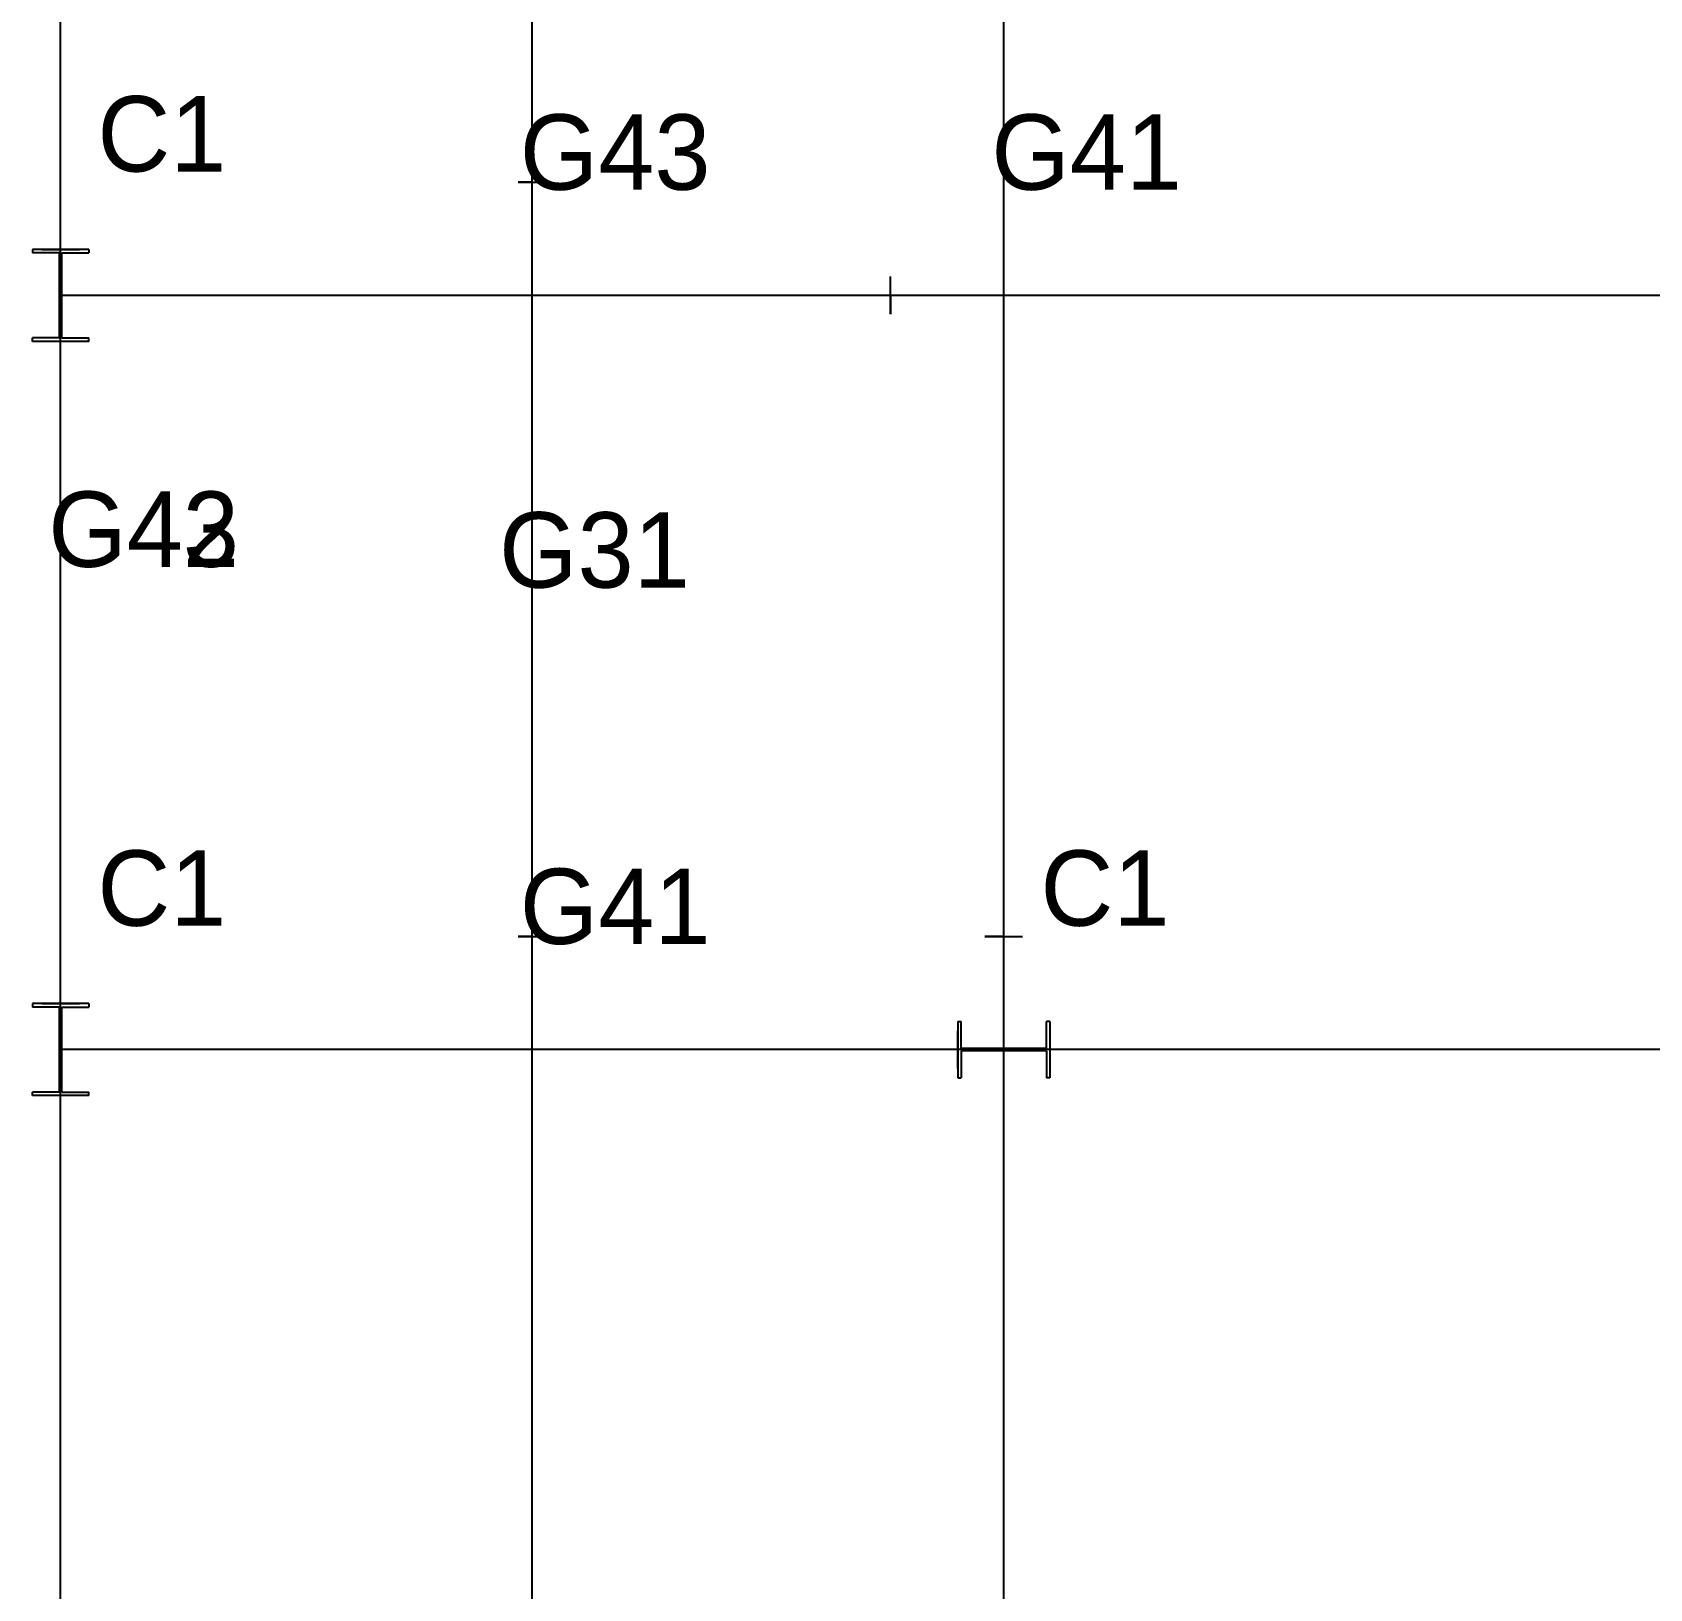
# Model space of a CAD drawing. Extents: x -150 to 68522, y -150 to 33063.
# Drawn here: x -150 to 8425, y 9141 to 17395 of the extents above; entities that cross this region are included whole.
import ezdxf
from ezdxf.enums import TextEntityAlignment as Align

# ---------------------------------------------------------------- set-up
doc = ezdxf.new("R2010")
doc.units = 0
doc.layers.get('0').update_dxf_attribs({"color": 2, "linetype": 'CONTINUOUS'})

msp = doc.modelspace()

# ---------------------------------------------------------------- linework, layer by layer
for p, q in [((0, 16000), (0, 20000)), ((0, 16000, 3330), (0, 20000, 3330)), ((0, 16000, 6460), (0, 20000, 6460)), ((0, 16000, 9590), (0, 20000, 9590)), ((2500, 16000, 3330), (2500, 20000, 3330)), ((2500, 16000, 6460), (2500, 20000, 6460)), ((2500, 16000, 9590), (2500, 20000, 9590)), ((5000, 16000), (5000, 20000)), ((5000, 12000, 3330), (5000, 20000, 3330)), ((5000, 12000, 6460), (5000, 20000, 6460)), ((5000, 12000, 9590), (5000, 20000, 9590)), ((0, 12000), (0, 16000)), ((5000, 16000), (0, 16000)), ((0, 16000), (0, 16000, 3330)), ((0, 12000, 3330), (0, 16000, 3330)), ((5000, 16000, 3330), (0, 16000, 3330)), ((0, 16000, 3330), (0, 16000, 6460)), ((0, 16000, 6460), (0, 16000, 9590)), ((0, 12000, 6460), (0, 16000, 6460)), ((5000, 16000, 6460), (0, 16000, 6460)), ((0, 12000, 9590), (0, 16000, 9590)), ((5000, 16000, 9590), (0, 16000, 9590)), ((2500, 12000, 3330), (2500, 16000, 3330)), ((2500, 12000, 6460), (2500, 16000, 6460)), ((2500, 12000, 9590), (2500, 16000, 9590)), ((5000, 12000), (5000, 16000)), ((12500, 16000), (5000, 16000)), ((12500, 16000, 3330), (5000, 16000, 3330)), ((12500, 16000, 6460), (5000, 16000, 6460)), ((12500, 16000, 9590), (5000, 16000, 9590)), ((5000, 12000), (0, 12000)), ((0, 12000), (0, 12000, 3330)), ((0, 8000), (0, 12000)), ((0, 4000, 3330), (0, 12000, 3330)), ((5000, 12000, 3330), (0, 12000, 3330)), ((0, 12000, 3330), (0, 12000, 6460)), ((0, 12000, 6460), (0, 12000, 9590)), ((0, 4000, 6460), (0, 12000, 6460)), ((5000, 12000, 6460), (0, 12000, 6460)), ((0, 4000, 9590), (0, 12000, 9590)), ((5000, 12000, 9590), (0, 12000, 9590)), ((2500, 4000, 3330), (2500, 12000, 3330)), ((2500, 4000, 6460), (2500, 12000, 6460)), ((2500, 4000, 9590), (2500, 12000, 9590)), ((12500, 12000), (5000, 12000)), ((5000, 12000), (5000, 12000, 3330)), ((5000, 8000), (5000, 12000)), ((12500, 12000, 3330), (5000, 12000, 3330)), ((5000, 4000, 3330), (5000, 12000, 3330)), ((5000, 12000, 3330), (5000, 12000, 6460)), ((5000, 12000, 6460), (5000, 12000, 9590)), ((12500, 12000, 6460), (5000, 12000, 6460)), ((5000, 4000, 6460), (5000, 12000, 6460)), ((12500, 12000, 9590), (5000, 12000, 9590)), ((5000, 4000, 9590), (5000, 12000, 9590))]:
    msp.add_line(p, q)
at = {"layer": 'C1'}
for p, q in [((150, 16244), (-150, 16244)), ((-150, 16244), (-150, 16226)), ((150, 16244, 3330), (-150, 16244, 3330)), ((-150, 16244, 3330), (-150, 16226, 3330)), ((150, 16244, 6460), (-150, 16244, 6460)), ((-150, 16244, 6460), (-150, 16226, 6460)), ((-5.5, 16226), (-150, 16226)), ((-5.5, 16226, 3330), (-150, 16226, 3330)), ((-5.5, 16226, 6460), (-150, 16226, 6460)), ((-5.5, 15774), (-5.5, 16226)), ((-5.5, 16226), (-5.5, 16226)), ((-5.5, 16226), (-5.5, 16226)), ((-5.5, 16226), (-5.5, 16226)), ((-5.5, 15774, 3330), (-5.5, 16226, 3330)), ((-5.5, 16226, 3330), (-5.5, 16226, 3330)), ((-5.5, 16226, 3330), (-5.5, 16226, 3330)), ((-5.5, 16226, 3330), (-5.5, 16226, 3330)), ((-5.5, 15774, 6460), (-5.5, 16226, 6460)), ((-5.5, 16226, 6460), (-5.5, 16226, 6460)), ((-5.5, 16226, 6460), (-5.5, 16226, 6460)), ((-5.5, 16226, 6460), (-5.5, 16226, 6460)), ((5.5, 15774), (5.5, 16226)), ((5.5, 16226), (5.5, 16226)), ((5.5, 16226), (5.5, 16226)), ((5.5, 16226), (5.5, 16226)), ((5.5, 16226), (150, 16226)), ((5.5, 15774, 3330), (5.5, 16226, 3330)), ((5.5, 16226, 3330), (5.5, 16226, 3330)), ((5.5, 16226, 3330), (5.5, 16226, 3330)), ((5.5, 16226, 3330), (5.5, 16226, 3330)), ((5.5, 16226, 3330), (150, 16226, 3330)), ((5.5, 15774, 6460), (5.5, 16226, 6460)), ((5.5, 16226, 6460), (5.5, 16226, 6460)), ((5.5, 16226, 6460), (5.5, 16226, 6460)), ((5.5, 16226, 6460), (5.5, 16226, 6460)), ((5.5, 16226, 6460), (150, 16226, 6460)), ((150, 16244), (150, 16226)), ((150, 16244, 3330), (150, 16226, 3330)), ((150, 16244, 6460), (150, 16226, 6460)), ((-5.5, 15774), (-150, 15774)), ((-150, 15756), (-150, 15774)), ((-5.5, 15774, 3330), (-150, 15774, 3330)), ((-150, 15756, 3330), (-150, 15774, 3330)), ((-5.5, 15774, 6460), (-150, 15774, 6460)), ((-150, 15756, 6460), (-150, 15774, 6460)), ((150, 15756), (-150, 15756)), ((150, 15756, 3330), (-150, 15756, 3330)), ((150, 15756, 6460), (-150, 15756, 6460)), ((-5.5, 15774), (-5.5, 15774)), ((-5.5, 15774), (-5.5, 15774)), ((-5.5, 15774), (-5.5, 15774)), ((-5.5, 15774, 3330), (-5.5, 15774, 3330)), ((-5.5, 15774, 3330), (-5.5, 15774, 3330)), ((-5.5, 15774, 3330), (-5.5, 15774, 3330)), ((-5.5, 15774, 6460), (-5.5, 15774, 6460)), ((-5.5, 15774, 6460), (-5.5, 15774, 6460)), ((-5.5, 15774, 6460), (-5.5, 15774, 6460)), ((5.5, 15774), (5.5, 15774)), ((5.5, 15774), (5.5, 15774)), ((5.5, 15774), (5.5, 15774)), ((5.5, 15774), (150, 15774)), ((5.5, 15774, 3330), (5.5, 15774, 3330)), ((5.5, 15774, 3330), (5.5, 15774, 3330)), ((5.5, 15774, 3330), (5.5, 15774, 3330)), ((5.5, 15774, 3330), (150, 15774, 3330)), ((5.5, 15774, 6460), (5.5, 15774, 6460)), ((5.5, 15774, 6460), (5.5, 15774, 6460)), ((5.5, 15774, 6460), (5.5, 15774, 6460)), ((5.5, 15774, 6460), (150, 15774, 6460)), ((150, 15756), (150, 15774)), ((150, 15756, 3330), (150, 15774, 3330)), ((150, 15756, 6460), (150, 15774, 6460)), ((150, 12244), (-150, 12244)), ((-150, 12244), (-150, 12226)), ((150, 12244, 3330), (-150, 12244, 3330)), ((-150, 12244, 3330), (-150, 12226, 3330)), ((150, 12244, 6460), (-150, 12244, 6460)), ((-150, 12244, 6460), (-150, 12226, 6460)), ((-5.5, 12226), (-150, 12226)), ((-5.5, 12226, 3330), (-150, 12226, 3330)), ((-5.5, 12226, 6460), (-150, 12226, 6460)), ((-5.5, 11774), (-5.5, 12226)), ((-5.5, 12226), (-5.5, 12226)), ((-5.5, 12226), (-5.5, 12226)), ((-5.5, 12226), (-5.5, 12226)), ((-5.5, 11774, 3330), (-5.5, 12226, 3330)), ((-5.5, 12226, 3330), (-5.5, 12226, 3330)), ((-5.5, 12226, 3330), (-5.5, 12226, 3330)), ((-5.5, 12226, 3330), (-5.5, 12226, 3330)), ((-5.5, 11774, 6460), (-5.5, 12226, 6460)), ((-5.5, 12226, 6460), (-5.5, 12226, 6460)), ((-5.5, 12226, 6460), (-5.5, 12226, 6460)), ((-5.5, 12226, 6460), (-5.5, 12226, 6460)), ((5.5, 11774), (5.5, 12226)), ((5.5, 12226), (5.5, 12226)), ((5.5, 12226), (5.5, 12226)), ((5.5, 12226), (5.5, 12226)), ((5.5, 12226), (150, 12226)), ((5.5, 11774, 3330), (5.5, 12226, 3330)), ((5.5, 12226, 3330), (5.5, 12226, 3330)), ((5.5, 12226, 3330), (5.5, 12226, 3330)), ((5.5, 12226, 3330), (5.5, 12226, 3330)), ((5.5, 12226, 3330), (150, 12226, 3330)), ((5.5, 11774, 6460), (5.5, 12226, 6460)), ((5.5, 12226, 6460), (5.5, 12226, 6460)), ((5.5, 12226, 6460), (5.5, 12226, 6460)), ((5.5, 12226, 6460), (5.5, 12226, 6460)), ((5.5, 12226, 6460), (150, 12226, 6460)), ((150, 12244), (150, 12226)), ((150, 12244, 3330), (150, 12226, 3330)), ((150, 12244, 6460), (150, 12226, 6460)), ((4756, 12150), (4756, 11850)), ((4756, 12150), (4774, 12150)), ((4756, 12150, 3330), (4756, 11850, 3330)), ((4756, 12150, 3330), (4774, 12150, 3330)), ((4756, 12150, 6460), (4756, 11850, 6460)), ((4756, 12150, 6460), (4774, 12150, 6460)), ((4774, 12005.5), (4774, 12150)), ((4774, 12005.5, 3330), (4774, 12150, 3330)), ((4774, 12005.5, 6460), (4774, 12150, 6460)), ((5226, 12005.5), (5226, 12150)), ((5244, 12150), (5226, 12150)), ((5226, 12005.5, 3330), (5226, 12150, 3330)), ((5244, 12150, 3330), (5226, 12150, 3330)), ((5226, 12005.5, 6460), (5226, 12150, 6460)), ((5244, 12150, 6460), (5226, 12150, 6460)), ((5244, 12150), (5244, 11850)), ((5244, 12150, 3330), (5244, 11850, 3330)), ((5244, 12150, 6460), (5244, 11850, 6460)), ((5226, 12005.5), (4774, 12005.5)), ((4774, 12005.5), (4774, 12005.5)), ((4774, 12005.5), (4774, 12005.5)), ((4774, 12005.5), (4774, 12005.5)), ((5226, 12005.5, 3330), (4774, 12005.5, 3330)), ((4774, 12005.5, 3330), (4774, 12005.5, 3330)), ((4774, 12005.5, 3330), (4774, 12005.5, 3330)), ((4774, 12005.5, 3330), (4774, 12005.5, 3330)), ((5226, 12005.5, 6460), (4774, 12005.5, 6460)), ((4774, 12005.5, 6460), (4774, 12005.5, 6460)), ((4774, 12005.5, 6460), (4774, 12005.5, 6460)), ((4774, 12005.5, 6460), (4774, 12005.5, 6460)), ((5226, 12005.5), (5226, 12005.5)), ((5226, 12005.5), (5226, 12005.5)), ((5226, 12005.5), (5226, 12005.5)), ((5226, 12005.5, 3330), (5226, 12005.5, 3330)), ((5226, 12005.5, 3330), (5226, 12005.5, 3330)), ((5226, 12005.5, 3330), (5226, 12005.5, 3330)), ((5226, 12005.5, 6460), (5226, 12005.5, 6460)), ((5226, 12005.5, 6460), (5226, 12005.5, 6460)), ((5226, 12005.5, 6460), (5226, 12005.5, 6460)), ((5226, 11994.5), (4774, 11994.5)), ((4774, 11994.5), (4774, 11994.5)), ((4774, 11994.5), (4774, 11994.5)), ((4774, 11994.5), (4774, 11994.5)), ((4774, 11994.5), (4774, 11850)), ((5226, 11994.5, 3330), (4774, 11994.5, 3330)), ((4774, 11994.5, 3330), (4774, 11994.5, 3330)), ((4774, 11994.5, 3330), (4774, 11994.5, 3330)), ((4774, 11994.5, 3330), (4774, 11994.5, 3330)), ((4774, 11994.5, 3330), (4774, 11850, 3330)), ((5226, 11994.5, 6460), (4774, 11994.5, 6460)), ((4774, 11994.5, 6460), (4774, 11994.5, 6460)), ((4774, 11994.5, 6460), (4774, 11994.5, 6460)), ((4774, 11994.5, 6460), (4774, 11994.5, 6460)), ((4774, 11994.5, 6460), (4774, 11850, 6460)), ((5226, 11994.5), (5226, 11994.5)), ((5226, 11994.5), (5226, 11994.5)), ((5226, 11994.5), (5226, 11994.5)), ((5226, 11994.5), (5226, 11850)), ((5226, 11994.5, 3330), (5226, 11994.5, 3330)), ((5226, 11994.5, 3330), (5226, 11994.5, 3330)), ((5226, 11994.5, 3330), (5226, 11994.5, 3330)), ((5226, 11994.5, 3330), (5226, 11850, 3330)), ((5226, 11994.5, 6460), (5226, 11994.5, 6460)), ((5226, 11994.5, 6460), (5226, 11994.5, 6460)), ((5226, 11994.5, 6460), (5226, 11994.5, 6460)), ((5226, 11994.5, 6460), (5226, 11850, 6460)), ((4756, 11850), (4774, 11850)), ((4756, 11850, 3330), (4774, 11850, 3330)), ((4756, 11850, 6460), (4774, 11850, 6460)), ((5244, 11850), (5226, 11850)), ((5244, 11850, 3330), (5226, 11850, 3330)), ((5244, 11850, 6460), (5226, 11850, 6460)), ((-5.5, 11774), (-150, 11774)), ((-150, 11756), (-150, 11774)), ((-5.5, 11774, 3330), (-150, 11774, 3330)), ((-150, 11756, 3330), (-150, 11774, 3330)), ((-5.5, 11774, 6460), (-150, 11774, 6460)), ((-150, 11756, 6460), (-150, 11774, 6460)), ((150, 11756), (-150, 11756)), ((150, 11756, 3330), (-150, 11756, 3330)), ((150, 11756, 6460), (-150, 11756, 6460)), ((-5.5, 11774), (-5.5, 11774)), ((-5.5, 11774), (-5.5, 11774)), ((-5.5, 11774), (-5.5, 11774)), ((-5.5, 11774, 3330), (-5.5, 11774, 3330)), ((-5.5, 11774, 3330), (-5.5, 11774, 3330)), ((-5.5, 11774, 3330), (-5.5, 11774, 3330)), ((-5.5, 11774, 6460), (-5.5, 11774, 6460)), ((-5.5, 11774, 6460), (-5.5, 11774, 6460)), ((-5.5, 11774, 6460), (-5.5, 11774, 6460)), ((5.5, 11774), (5.5, 11774)), ((5.5, 11774), (5.5, 11774)), ((5.5, 11774), (5.5, 11774)), ((5.5, 11774), (150, 11774)), ((5.5, 11774, 3330), (5.5, 11774, 3330)), ((5.5, 11774, 3330), (5.5, 11774, 3330)), ((5.5, 11774, 3330), (5.5, 11774, 3330)), ((5.5, 11774, 3330), (150, 11774, 3330)), ((5.5, 11774, 6460), (5.5, 11774, 6460)), ((5.5, 11774, 6460), (5.5, 11774, 6460)), ((5.5, 11774, 6460), (5.5, 11774, 6460)), ((5.5, 11774, 6460), (150, 11774, 6460)), ((150, 11756), (150, 11774)), ((150, 11756, 3330), (150, 11774, 3330)), ((150, 11756, 6460), (150, 11774, 6460))]:
    msp.add_line(p, q, dxfattribs=at)
at = {"layer": 'G31', "extrusion": (0, 1, 0)}
for p, q in [((2425, 16600, 3480), (2575, 16600, 3480)), ((2425, 16600, 3180), (2575, 16600, 3180)), ((2496.75, 16600, 3471), (2425, 16600, 3471)), ((2425, 16600, 3480), (2425, 16600, 3471)), ((2496.75, 16600, 3189), (2425, 16600, 3189)), ((2425, 16600, 3180), (2425, 16600, 3189)), ((2425, 16600, 6610), (2575, 16600, 6610)), ((2425, 16600, 6310), (2575, 16600, 6310)), ((2496.75, 16600, 6601), (2425, 16600, 6601)), ((2425, 16600, 6610), (2425, 16600, 6601)), ((2496.75, 16600, 6319), (2425, 16600, 6319)), ((2425, 16600, 6310), (2425, 16600, 6319)), ((2425, 16600, 9740), (2575, 16600, 9740)), ((2425, 16600, 9440), (2575, 16600, 9440)), ((2496.75, 16600, 9731), (2425, 16600, 9731)), ((2425, 16600, 9740), (2425, 16600, 9731)), ((2496.75, 16600, 9449), (2425, 16600, 9449)), ((2425, 16600, 9440), (2425, 16600, 9449)), ((2496.75, 16600, 3189), (2496.75, 16600, 3471)), ((2496.75, 16600, 3471), (2496.75, 16600, 3471)), ((2496.75, 16600, 3189), (2496.75, 16600, 3189)), ((2496.75, 16600, 3471), (2496.75, 16600, 3471)), ((2496.75, 16600, 3189), (2496.75, 16600, 3189)), ((2496.75, 16600, 3471), (2496.75, 16600, 3471)), ((2496.75, 16600, 3189), (2496.75, 16600, 3189)), ((2496.75, 16600, 6319), (2496.75, 16600, 6601)), ((2496.75, 16600, 6601), (2496.75, 16600, 6601)), ((2496.75, 16600, 6319), (2496.75, 16600, 6319)), ((2496.75, 16600, 6601), (2496.75, 16600, 6601)), ((2496.75, 16600, 6319), (2496.75, 16600, 6319)), ((2496.75, 16600, 6601), (2496.75, 16600, 6601)), ((2496.75, 16600, 6319), (2496.75, 16600, 6319)), ((2496.75, 16600, 9449), (2496.75, 16600, 9731)), ((2496.75, 16600, 9731), (2496.75, 16600, 9731)), ((2496.75, 16600, 9449), (2496.75, 16600, 9449)), ((2496.75, 16600, 9731), (2496.75, 16600, 9731)), ((2496.75, 16600, 9449), (2496.75, 16600, 9449)), ((2496.75, 16600, 9731), (2496.75, 16600, 9731)), ((2496.75, 16600, 9449), (2496.75, 16600, 9449)), ((2503.25, 16600, 3189), (2503.25, 16600, 3471)), ((2503.25, 16600, 3189), (2503.25, 16600, 3189)), ((2503.25, 16600, 3471), (2503.25, 16600, 3471)), ((2503.25, 16600, 3189), (2503.25, 16600, 3189)), ((2503.25, 16600, 3471), (2503.25, 16600, 3471)), ((2503.25, 16600, 3189), (2503.25, 16600, 3189)), ((2503.25, 16600, 3471), (2503.25, 16600, 3471)), ((2503.25, 16600, 3471), (2575, 16600, 3471)), ((2503.25, 16600, 3189), (2575, 16600, 3189)), ((2503.25, 16600, 6319), (2503.25, 16600, 6601)), ((2503.25, 16600, 6319), (2503.25, 16600, 6319)), ((2503.25, 16600, 6601), (2503.25, 16600, 6601)), ((2503.25, 16600, 6319), (2503.25, 16600, 6319)), ((2503.25, 16600, 6601), (2503.25, 16600, 6601)), ((2503.25, 16600, 6319), (2503.25, 16600, 6319)), ((2503.25, 16600, 6601), (2503.25, 16600, 6601)), ((2503.25, 16600, 6601), (2575, 16600, 6601)), ((2503.25, 16600, 6319), (2575, 16600, 6319)), ((2503.25, 16600, 9449), (2503.25, 16600, 9731)), ((2503.25, 16600, 9449), (2503.25, 16600, 9449)), ((2503.25, 16600, 9731), (2503.25, 16600, 9731)), ((2503.25, 16600, 9449), (2503.25, 16600, 9449)), ((2503.25, 16600, 9731), (2503.25, 16600, 9731)), ((2503.25, 16600, 9449), (2503.25, 16600, 9449)), ((2503.25, 16600, 9731), (2503.25, 16600, 9731)), ((2503.25, 16600, 9731), (2575, 16600, 9731)), ((2503.25, 16600, 9449), (2575, 16600, 9449)), ((2575, 16600, 3480), (2575, 16600, 3471)), ((2575, 16600, 3180), (2575, 16600, 3189)), ((2575, 16600, 6610), (2575, 16600, 6601)), ((2575, 16600, 6310), (2575, 16600, 6319)), ((2575, 16600, 9740), (2575, 16600, 9731)), ((2575, 16600, 9440), (2575, 16600, 9449)), ((2425, 12600, 3480), (2575, 12600, 3480)), ((2425, 12600, 3180), (2575, 12600, 3180)), ((2496.75, 12600, 3471), (2425, 12600, 3471)), ((2425, 12600, 3480), (2425, 12600, 3471)), ((2496.75, 12600, 3189), (2425, 12600, 3189)), ((2425, 12600, 3180), (2425, 12600, 3189)), ((2425, 12600, 6610), (2575, 12600, 6610)), ((2425, 12600, 6310), (2575, 12600, 6310)), ((2496.75, 12600, 6601), (2425, 12600, 6601)), ((2425, 12600, 6610), (2425, 12600, 6601)), ((2496.75, 12600, 6319), (2425, 12600, 6319)), ((2425, 12600, 6310), (2425, 12600, 6319)), ((2425, 12600, 9740), (2575, 12600, 9740)), ((2425, 12600, 9440), (2575, 12600, 9440)), ((2496.75, 12600, 9731), (2425, 12600, 9731)), ((2425, 12600, 9740), (2425, 12600, 9731)), ((2496.75, 12600, 9449), (2425, 12600, 9449)), ((2425, 12600, 9440), (2425, 12600, 9449)), ((2496.75, 12600, 3189), (2496.75, 12600, 3471)), ((2496.75, 12600, 3471), (2496.75, 12600, 3471)), ((2496.75, 12600, 3189), (2496.75, 12600, 3189)), ((2496.75, 12600, 3471), (2496.75, 12600, 3471)), ((2496.75, 12600, 3189), (2496.75, 12600, 3189)), ((2496.75, 12600, 3471), (2496.75, 12600, 3471)), ((2496.75, 12600, 3189), (2496.75, 12600, 3189)), ((2496.75, 12600, 6319), (2496.75, 12600, 6601)), ((2496.75, 12600, 6601), (2496.75, 12600, 6601)), ((2496.75, 12600, 6319), (2496.75, 12600, 6319)), ((2496.75, 12600, 6601), (2496.75, 12600, 6601)), ((2496.75, 12600, 6319), (2496.75, 12600, 6319)), ((2496.75, 12600, 6601), (2496.75, 12600, 6601)), ((2496.75, 12600, 6319), (2496.75, 12600, 6319)), ((2496.75, 12600, 9449), (2496.75, 12600, 9731)), ((2496.75, 12600, 9731), (2496.75, 12600, 9731)), ((2496.75, 12600, 9449), (2496.75, 12600, 9449)), ((2496.75, 12600, 9731), (2496.75, 12600, 9731)), ((2496.75, 12600, 9449), (2496.75, 12600, 9449)), ((2496.75, 12600, 9731), (2496.75, 12600, 9731)), ((2496.75, 12600, 9449), (2496.75, 12600, 9449)), ((2503.25, 12600, 3189), (2503.25, 12600, 3471)), ((2503.25, 12600, 3189), (2503.25, 12600, 3189)), ((2503.25, 12600, 3471), (2503.25, 12600, 3471)), ((2503.25, 12600, 3189), (2503.25, 12600, 3189)), ((2503.25, 12600, 3471), (2503.25, 12600, 3471)), ((2503.25, 12600, 3189), (2503.25, 12600, 3189)), ((2503.25, 12600, 3471), (2503.25, 12600, 3471)), ((2503.25, 12600, 3471), (2575, 12600, 3471)), ((2503.25, 12600, 3189), (2575, 12600, 3189)), ((2503.25, 12600, 6319), (2503.25, 12600, 6601)), ((2503.25, 12600, 6319), (2503.25, 12600, 6319)), ((2503.25, 12600, 6601), (2503.25, 12600, 6601)), ((2503.25, 12600, 6319), (2503.25, 12600, 6319)), ((2503.25, 12600, 6601), (2503.25, 12600, 6601)), ((2503.25, 12600, 6319), (2503.25, 12600, 6319)), ((2503.25, 12600, 6601), (2503.25, 12600, 6601)), ((2503.25, 12600, 6601), (2575, 12600, 6601)), ((2503.25, 12600, 6319), (2575, 12600, 6319)), ((2503.25, 12600, 9449), (2503.25, 12600, 9731)), ((2503.25, 12600, 9449), (2503.25, 12600, 9449)), ((2503.25, 12600, 9731), (2503.25, 12600, 9731)), ((2503.25, 12600, 9449), (2503.25, 12600, 9449)), ((2503.25, 12600, 9731), (2503.25, 12600, 9731)), ((2503.25, 12600, 9449), (2503.25, 12600, 9449)), ((2503.25, 12600, 9731), (2503.25, 12600, 9731)), ((2503.25, 12600, 9731), (2575, 12600, 9731)), ((2503.25, 12600, 9449), (2575, 12600, 9449)), ((2575, 12600, 3480), (2575, 12600, 3471)), ((2575, 12600, 3180), (2575, 12600, 3189)), ((2575, 12600, 6610), (2575, 12600, 6601)), ((2575, 12600, 6310), (2575, 12600, 6319)), ((2575, 12600, 9740), (2575, 12600, 9731)), ((2575, 12600, 9440), (2575, 12600, 9449))]:
    msp.add_line(p, q, dxfattribs=at)
at = {"layer": 'G41', "extrusion": (0, 1, 0)}
for p, q in [((4900, 12600, 3530), (5100, 12600, 3530)), ((4900, 12600, 3130), (5100, 12600, 3130)), ((4994, 12600, 3508), (4900, 12600, 3508)), ((4900, 12600, 3530), (4900, 12600, 3508)), ((4994, 12600, 3152), (4900, 12600, 3152)), ((4900, 12600, 3130), (4900, 12600, 3152)), ((4900, 12600, 6660), (5100, 12600, 6660)), ((4900, 12600, 6260), (5100, 12600, 6260)), ((4994, 12600, 6638), (4900, 12600, 6638)), ((4900, 12600, 6660), (4900, 12600, 6638)), ((4994, 12600, 6282), (4900, 12600, 6282)), ((4900, 12600, 6260), (4900, 12600, 6282)), ((4900, 12600, 9790), (5100, 12600, 9790)), ((4900, 12600, 9390), (5100, 12600, 9390)), ((4994, 12600, 9768), (4900, 12600, 9768)), ((4900, 12600, 9790), (4900, 12600, 9768)), ((4994, 12600, 9412), (4900, 12600, 9412)), ((4900, 12600, 9390), (4900, 12600, 9412)), ((4994, 12600, 3152), (4994, 12600, 3508)), ((4994, 12600, 3508), (4994, 12600, 3508)), ((4994, 12600, 3152), (4994, 12600, 3152)), ((4994, 12600, 3508), (4994, 12600, 3508)), ((4994, 12600, 3152), (4994, 12600, 3152)), ((4994, 12600, 3508), (4994, 12600, 3508)), ((4994, 12600, 3152), (4994, 12600, 3152)), ((4994, 12600, 6282), (4994, 12600, 6638)), ((4994, 12600, 6638), (4994, 12600, 6638)), ((4994, 12600, 6282), (4994, 12600, 6282)), ((4994, 12600, 6638), (4994, 12600, 6638)), ((4994, 12600, 6282), (4994, 12600, 6282)), ((4994, 12600, 6638), (4994, 12600, 6638)), ((4994, 12600, 6282), (4994, 12600, 6282)), ((4994, 12600, 9412), (4994, 12600, 9768)), ((4994, 12600, 9768), (4994, 12600, 9768)), ((4994, 12600, 9412), (4994, 12600, 9412)), ((4994, 12600, 9768), (4994, 12600, 9768)), ((4994, 12600, 9412), (4994, 12600, 9412)), ((4994, 12600, 9768), (4994, 12600, 9768)), ((4994, 12600, 9412), (4994, 12600, 9412)), ((5006, 12600, 3152), (5006, 12600, 3508)), ((5006, 12600, 3152), (5006, 12600, 3152)), ((5006, 12600, 3508), (5006, 12600, 3508)), ((5006, 12600, 3152), (5006, 12600, 3152)), ((5006, 12600, 3508), (5006, 12600, 3508)), ((5006, 12600, 3152), (5006, 12600, 3152)), ((5006, 12600, 3508), (5006, 12600, 3508)), ((5006, 12600, 3508), (5100, 12600, 3508)), ((5006, 12600, 3152), (5100, 12600, 3152)), ((5006, 12600, 6282), (5006, 12600, 6638)), ((5006, 12600, 6282), (5006, 12600, 6282)), ((5006, 12600, 6638), (5006, 12600, 6638)), ((5006, 12600, 6282), (5006, 12600, 6282)), ((5006, 12600, 6638), (5006, 12600, 6638)), ((5006, 12600, 6282), (5006, 12600, 6282)), ((5006, 12600, 6638), (5006, 12600, 6638)), ((5006, 12600, 6638), (5100, 12600, 6638)), ((5006, 12600, 6282), (5100, 12600, 6282)), ((5006, 12600, 9412), (5006, 12600, 9768)), ((5006, 12600, 9412), (5006, 12600, 9412)), ((5006, 12600, 9768), (5006, 12600, 9768)), ((5006, 12600, 9412), (5006, 12600, 9412)), ((5006, 12600, 9768), (5006, 12600, 9768)), ((5006, 12600, 9412), (5006, 12600, 9412)), ((5006, 12600, 9768), (5006, 12600, 9768)), ((5006, 12600, 9768), (5100, 12600, 9768)), ((5006, 12600, 9412), (5100, 12600, 9412)), ((5100, 12600, 3530), (5100, 12600, 3508)), ((5100, 12600, 3130), (5100, 12600, 3152)), ((5100, 12600, 6660), (5100, 12600, 6638)), ((5100, 12600, 6260), (5100, 12600, 6282)), ((5100, 12600, 9790), (5100, 12600, 9768)), ((5100, 12600, 9390), (5100, 12600, 9412))]:
    msp.add_line(p, q, dxfattribs=at)
at = {"layer": 'G41', "extrusion": (-1, 0, 0)}
for p, q in [((4756, 11900, 3530), (4756, 12100, 3530)), ((4756, 11900, 3130), (4756, 12100, 3130)), ((4756, 12006, 3508), (4756, 12100, 3508)), ((4756, 12100, 3530), (4756, 12100, 3508)), ((4756, 12006, 3152), (4756, 12100, 3152)), ((4756, 12100, 3130), (4756, 12100, 3152)), ((4756, 11900, 6660), (4756, 12100, 6660)), ((4756, 11900, 6260), (4756, 12100, 6260)), ((4756, 12006, 6638), (4756, 12100, 6638)), ((4756, 12100, 6660), (4756, 12100, 6638)), ((4756, 12006, 6282), (4756, 12100, 6282)), ((4756, 12100, 6260), (4756, 12100, 6282)), ((4756, 11900, 9790), (4756, 12100, 9790)), ((4756, 11900, 9390), (4756, 12100, 9390)), ((4756, 12006, 9768), (4756, 12100, 9768)), ((4756, 12100, 9790), (4756, 12100, 9768)), ((4756, 12006, 9412), (4756, 12100, 9412)), ((4756, 12100, 9390), (4756, 12100, 9412)), ((4756, 12006, 3152), (4756, 12006, 3508)), ((4756, 12006, 3152), (4756, 12006, 3152)), ((4756, 12006, 3508), (4756, 12006, 3508)), ((4756, 12006, 3152), (4756, 12006, 3152)), ((4756, 12006, 3508), (4756, 12006, 3508)), ((4756, 12006, 3152), (4756, 12006, 3152)), ((4756, 12006, 3508), (4756, 12006, 3508)), ((4756, 12006, 6282), (4756, 12006, 6638)), ((4756, 12006, 6282), (4756, 12006, 6282)), ((4756, 12006, 6638), (4756, 12006, 6638)), ((4756, 12006, 6282), (4756, 12006, 6282)), ((4756, 12006, 6638), (4756, 12006, 6638)), ((4756, 12006, 6282), (4756, 12006, 6282)), ((4756, 12006, 6638), (4756, 12006, 6638)), ((4756, 12006, 9412), (4756, 12006, 9768)), ((4756, 12006, 9412), (4756, 12006, 9412)), ((4756, 12006, 9768), (4756, 12006, 9768)), ((4756, 12006, 9412), (4756, 12006, 9412)), ((4756, 12006, 9768), (4756, 12006, 9768)), ((4756, 12006, 9412), (4756, 12006, 9412)), ((4756, 12006, 9768), (4756, 12006, 9768)), ((4756, 11994, 3152), (4756, 11994, 3508)), ((4756, 11994, 3508), (4756, 11994, 3508)), ((4756, 11994, 3152), (4756, 11994, 3152)), ((4756, 11994, 3508), (4756, 11994, 3508)), ((4756, 11994, 3152), (4756, 11994, 3152)), ((4756, 11994, 3508), (4756, 11994, 3508)), ((4756, 11994, 3152), (4756, 11994, 3152)), ((4756, 11994, 3508), (4756, 11900, 3508)), ((4756, 11994, 3152), (4756, 11900, 3152)), ((4756, 11994, 6282), (4756, 11994, 6638)), ((4756, 11994, 6638), (4756, 11994, 6638)), ((4756, 11994, 6282), (4756, 11994, 6282)), ((4756, 11994, 6638), (4756, 11994, 6638)), ((4756, 11994, 6282), (4756, 11994, 6282)), ((4756, 11994, 6638), (4756, 11994, 6638)), ((4756, 11994, 6282), (4756, 11994, 6282)), ((4756, 11994, 6638), (4756, 11900, 6638)), ((4756, 11994, 6282), (4756, 11900, 6282)), ((4756, 11994, 9412), (4756, 11994, 9768)), ((4756, 11994, 9768), (4756, 11994, 9768)), ((4756, 11994, 9412), (4756, 11994, 9412)), ((4756, 11994, 9768), (4756, 11994, 9768)), ((4756, 11994, 9412), (4756, 11994, 9412)), ((4756, 11994, 9768), (4756, 11994, 9768)), ((4756, 11994, 9412), (4756, 11994, 9412)), ((4756, 11994, 9768), (4756, 11900, 9768)), ((4756, 11994, 9412), (4756, 11900, 9412)), ((4756, 11900, 3530), (4756, 11900, 3508)), ((4756, 11900, 3130), (4756, 11900, 3152)), ((4756, 11900, 6660), (4756, 11900, 6638)), ((4756, 11900, 6260), (4756, 11900, 6282)), ((4756, 11900, 9790), (4756, 11900, 9768)), ((4756, 11900, 9390), (4756, 11900, 9412))]:
    msp.add_line(p, q, dxfattribs=at)
at = {"layer": 'G42', "extrusion": (0, 1, 0)}
for p, q in [((-100, 16244, 3530), (100, 16244, 3530)), ((-100, 16244, 3130), (100, 16244, 3130)), ((-4.5, 16244, 3516), (-100, 16244, 3516)), ((-100, 16244, 3530), (-100, 16244, 3516)), ((-4.5, 16244, 3144), (-100, 16244, 3144)), ((-100, 16244, 3130), (-100, 16244, 3144)), ((-100, 16244, 6660), (100, 16244, 6660)), ((-100, 16244, 6260), (100, 16244, 6260)), ((-4.5, 16244, 6646), (-100, 16244, 6646)), ((-100, 16244, 6660), (-100, 16244, 6646)), ((-4.5, 16244, 6274), (-100, 16244, 6274)), ((-100, 16244, 6260), (-100, 16244, 6274)), ((-4.5, 16244, 3144), (-4.5, 16244, 3516)), ((-4.5, 16244, 3516), (-4.5, 16244, 3516)), ((-4.5, 16244, 3144), (-4.5, 16244, 3144)), ((-4.5, 16244, 3516), (-4.5, 16244, 3516)), ((-4.5, 16244, 3144), (-4.5, 16244, 3144)), ((-4.5, 16244, 3516), (-4.5, 16244, 3516)), ((-4.5, 16244, 3144), (-4.5, 16244, 3144)), ((-4.5, 16244, 6274), (-4.5, 16244, 6646)), ((-4.5, 16244, 6646), (-4.5, 16244, 6646)), ((-4.5, 16244, 6274), (-4.5, 16244, 6274)), ((-4.5, 16244, 6646), (-4.5, 16244, 6646)), ((-4.5, 16244, 6274), (-4.5, 16244, 6274)), ((-4.5, 16244, 6646), (-4.5, 16244, 6646)), ((-4.5, 16244, 6274), (-4.5, 16244, 6274)), ((4.5, 16244, 3144), (4.5, 16244, 3516)), ((4.5, 16244, 3144), (4.5, 16244, 3144)), ((4.5, 16244, 3516), (4.5, 16244, 3516)), ((4.5, 16244, 3144), (4.5, 16244, 3144)), ((4.5, 16244, 3516), (4.5, 16244, 3516)), ((4.5, 16244, 3144), (4.5, 16244, 3144)), ((4.5, 16244, 3516), (4.5, 16244, 3516)), ((4.5, 16244, 3516), (100, 16244, 3516)), ((4.5, 16244, 3144), (100, 16244, 3144)), ((4.5, 16244, 6274), (4.5, 16244, 6646)), ((4.5, 16244, 6274), (4.5, 16244, 6274)), ((4.5, 16244, 6646), (4.5, 16244, 6646)), ((4.5, 16244, 6274), (4.5, 16244, 6274)), ((4.5, 16244, 6646), (4.5, 16244, 6646)), ((4.5, 16244, 6274), (4.5, 16244, 6274)), ((4.5, 16244, 6646), (4.5, 16244, 6646)), ((4.5, 16244, 6646), (100, 16244, 6646)), ((4.5, 16244, 6274), (100, 16244, 6274)), ((100, 16244, 3530), (100, 16244, 3516)), ((100, 16244, 3130), (100, 16244, 3144)), ((100, 16244, 6660), (100, 16244, 6646)), ((100, 16244, 6260), (100, 16244, 6274)), ((-100, 12244, 3530), (100, 12244, 3530)), ((-100, 12244, 3130), (100, 12244, 3130)), ((-4.5, 12244, 3516), (-100, 12244, 3516)), ((-100, 12244, 3530), (-100, 12244, 3516)), ((-4.5, 12244, 3144), (-100, 12244, 3144)), ((-100, 12244, 3130), (-100, 12244, 3144)), ((-100, 12244, 6660), (100, 12244, 6660)), ((-100, 12244, 6260), (100, 12244, 6260)), ((-4.5, 12244, 6646), (-100, 12244, 6646)), ((-100, 12244, 6660), (-100, 12244, 6646)), ((-4.5, 12244, 6274), (-100, 12244, 6274)), ((-100, 12244, 6260), (-100, 12244, 6274)), ((-4.5, 12244, 3144), (-4.5, 12244, 3516)), ((-4.5, 12244, 3516), (-4.5, 12244, 3516)), ((-4.5, 12244, 3144), (-4.5, 12244, 3144)), ((-4.5, 12244, 3516), (-4.5, 12244, 3516)), ((-4.5, 12244, 3144), (-4.5, 12244, 3144)), ((-4.5, 12244, 3516), (-4.5, 12244, 3516)), ((-4.5, 12244, 3144), (-4.5, 12244, 3144)), ((-4.5, 12244, 6274), (-4.5, 12244, 6646)), ((-4.5, 12244, 6646), (-4.5, 12244, 6646)), ((-4.5, 12244, 6274), (-4.5, 12244, 6274)), ((-4.5, 12244, 6646), (-4.5, 12244, 6646)), ((-4.5, 12244, 6274), (-4.5, 12244, 6274)), ((-4.5, 12244, 6646), (-4.5, 12244, 6646)), ((-4.5, 12244, 6274), (-4.5, 12244, 6274)), ((4.5, 12244, 3144), (4.5, 12244, 3516)), ((4.5, 12244, 3144), (4.5, 12244, 3144)), ((4.5, 12244, 3516), (4.5, 12244, 3516)), ((4.5, 12244, 3144), (4.5, 12244, 3144)), ((4.5, 12244, 3516), (4.5, 12244, 3516)), ((4.5, 12244, 3144), (4.5, 12244, 3144)), ((4.5, 12244, 3516), (4.5, 12244, 3516)), ((4.5, 12244, 3516), (100, 12244, 3516)), ((4.5, 12244, 3144), (100, 12244, 3144)), ((4.5, 12244, 6274), (4.5, 12244, 6646)), ((4.5, 12244, 6274), (4.5, 12244, 6274)), ((4.5, 12244, 6646), (4.5, 12244, 6646)), ((4.5, 12244, 6274), (4.5, 12244, 6274)), ((4.5, 12244, 6646), (4.5, 12244, 6646)), ((4.5, 12244, 6274), (4.5, 12244, 6274)), ((4.5, 12244, 6646), (4.5, 12244, 6646)), ((4.5, 12244, 6646), (100, 12244, 6646)), ((4.5, 12244, 6274), (100, 12244, 6274)), ((100, 12244, 3530), (100, 12244, 3516)), ((100, 12244, 3130), (100, 12244, 3144)), ((100, 12244, 6660), (100, 12244, 6646)), ((100, 12244, 6260), (100, 12244, 6274))]:
    msp.add_line(p, q, dxfattribs=at)
at = {"layer": 'G43', "extrusion": (0, 1, 0)}
for p, q in [((-100, 16244, 9790), (100, 16244, 9790)), ((-100, 16244, 9390), (100, 16244, 9390)), ((-4, 16244, 9777), (-100, 16244, 9777)), ((-100, 16244, 9790), (-100, 16244, 9777)), ((-4, 16244, 9403), (-100, 16244, 9403)), ((-100, 16244, 9390), (-100, 16244, 9403)), ((-4, 16244, 9403), (-4, 16244, 9777)), ((-4, 16244, 9777), (-4, 16244, 9777)), ((-4, 16244, 9403), (-4, 16244, 9403)), ((-4, 16244, 9777), (-4, 16244, 9777)), ((-4, 16244, 9403), (-4, 16244, 9403)), ((-4, 16244, 9777), (-4, 16244, 9777)), ((-4, 16244, 9403), (-4, 16244, 9403)), ((4, 16244, 9403), (4, 16244, 9777)), ((4, 16244, 9403), (4, 16244, 9403)), ((4, 16244, 9777), (4, 16244, 9777)), ((4, 16244, 9403), (4, 16244, 9403)), ((4, 16244, 9777), (4, 16244, 9777)), ((4, 16244, 9403), (4, 16244, 9403)), ((4, 16244, 9777), (4, 16244, 9777)), ((4, 16244, 9777), (100, 16244, 9777)), ((4, 16244, 9403), (100, 16244, 9403)), ((100, 16244, 9790), (100, 16244, 9777)), ((100, 16244, 9390), (100, 16244, 9403)), ((-100, 12244, 9790), (100, 12244, 9790)), ((-100, 12244, 9390), (100, 12244, 9390)), ((-4, 12244, 9777), (-100, 12244, 9777)), ((-100, 12244, 9790), (-100, 12244, 9777)), ((-4, 12244, 9403), (-100, 12244, 9403)), ((-100, 12244, 9390), (-100, 12244, 9403)), ((-4, 12244, 9403), (-4, 12244, 9777)), ((-4, 12244, 9777), (-4, 12244, 9777)), ((-4, 12244, 9403), (-4, 12244, 9403)), ((-4, 12244, 9777), (-4, 12244, 9777)), ((-4, 12244, 9403), (-4, 12244, 9403)), ((-4, 12244, 9777), (-4, 12244, 9777)), ((-4, 12244, 9403), (-4, 12244, 9403)), ((4, 12244, 9403), (4, 12244, 9777)), ((4, 12244, 9403), (4, 12244, 9403)), ((4, 12244, 9777), (4, 12244, 9777)), ((4, 12244, 9403), (4, 12244, 9403)), ((4, 12244, 9777), (4, 12244, 9777)), ((4, 12244, 9403), (4, 12244, 9403)), ((4, 12244, 9777), (4, 12244, 9777)), ((4, 12244, 9777), (100, 12244, 9777)), ((4, 12244, 9403), (100, 12244, 9403)), ((100, 12244, 9790), (100, 12244, 9777)), ((100, 12244, 9390), (100, 12244, 9403))]:
    msp.add_line(p, q, dxfattribs=at)
at = {"layer": 'G43', "extrusion": (-1, 0, 0)}
for p, q in [((4400, 15900, 3530), (4400, 16100, 3530)), ((4400, 15900, 3130), (4400, 16100, 3130)), ((4400, 16004, 3517), (4400, 16100, 3517)), ((4400, 16100, 3530), (4400, 16100, 3517)), ((4400, 16004, 3143), (4400, 16100, 3143)), ((4400, 16100, 3130), (4400, 16100, 3143)), ((4400, 15900, 6660), (4400, 16100, 6660)), ((4400, 15900, 6260), (4400, 16100, 6260)), ((4400, 16004, 6647), (4400, 16100, 6647)), ((4400, 16100, 6660), (4400, 16100, 6647)), ((4400, 16004, 6273), (4400, 16100, 6273)), ((4400, 16100, 6260), (4400, 16100, 6273)), ((4400, 15900, 9790), (4400, 16100, 9790)), ((4400, 15900, 9390), (4400, 16100, 9390)), ((4400, 16004, 9777), (4400, 16100, 9777)), ((4400, 16100, 9790), (4400, 16100, 9777)), ((4400, 16004, 9403), (4400, 16100, 9403)), ((4400, 16100, 9390), (4400, 16100, 9403)), ((4400, 16004, 3143), (4400, 16004, 3517)), ((4400, 16004, 3143), (4400, 16004, 3143)), ((4400, 16004, 3517), (4400, 16004, 3517)), ((4400, 16004, 3143), (4400, 16004, 3143)), ((4400, 16004, 3517), (4400, 16004, 3517)), ((4400, 16004, 3143), (4400, 16004, 3143)), ((4400, 16004, 3517), (4400, 16004, 3517)), ((4400, 16004, 6273), (4400, 16004, 6647)), ((4400, 16004, 6273), (4400, 16004, 6273)), ((4400, 16004, 6647), (4400, 16004, 6647)), ((4400, 16004, 6273), (4400, 16004, 6273)), ((4400, 16004, 6647), (4400, 16004, 6647)), ((4400, 16004, 6273), (4400, 16004, 6273)), ((4400, 16004, 6647), (4400, 16004, 6647)), ((4400, 16004, 9403), (4400, 16004, 9777)), ((4400, 16004, 9403), (4400, 16004, 9403)), ((4400, 16004, 9777), (4400, 16004, 9777)), ((4400, 16004, 9403), (4400, 16004, 9403)), ((4400, 16004, 9777), (4400, 16004, 9777)), ((4400, 16004, 9403), (4400, 16004, 9403)), ((4400, 16004, 9777), (4400, 16004, 9777)), ((4400, 15996, 3143), (4400, 15996, 3517)), ((4400, 15996, 3517), (4400, 15996, 3517)), ((4400, 15996, 3143), (4400, 15996, 3143)), ((4400, 15996, 3517), (4400, 15996, 3517)), ((4400, 15996, 3143), (4400, 15996, 3143)), ((4400, 15996, 3517), (4400, 15996, 3517)), ((4400, 15996, 3143), (4400, 15996, 3143)), ((4400, 15996, 3517), (4400, 15900, 3517)), ((4400, 15996, 3143), (4400, 15900, 3143)), ((4400, 15996, 6273), (4400, 15996, 6647)), ((4400, 15996, 6647), (4400, 15996, 6647)), ((4400, 15996, 6273), (4400, 15996, 6273)), ((4400, 15996, 6647), (4400, 15996, 6647)), ((4400, 15996, 6273), (4400, 15996, 6273)), ((4400, 15996, 6647), (4400, 15996, 6647)), ((4400, 15996, 6273), (4400, 15996, 6273)), ((4400, 15996, 6647), (4400, 15900, 6647)), ((4400, 15996, 6273), (4400, 15900, 6273)), ((4400, 15996, 9403), (4400, 15996, 9777)), ((4400, 15996, 9777), (4400, 15996, 9777)), ((4400, 15996, 9403), (4400, 15996, 9403)), ((4400, 15996, 9777), (4400, 15996, 9777)), ((4400, 15996, 9403), (4400, 15996, 9403)), ((4400, 15996, 9777), (4400, 15996, 9777)), ((4400, 15996, 9403), (4400, 15996, 9403)), ((4400, 15996, 9777), (4400, 15900, 9777)), ((4400, 15996, 9403), (4400, 15900, 9403)), ((4400, 15900, 3530), (4400, 15900, 3517)), ((4400, 15900, 3130), (4400, 15900, 3143)), ((4400, 15900, 6660), (4400, 15900, 6647)), ((4400, 15900, 6260), (4400, 15900, 6273)), ((4400, 15900, 9790), (4400, 15900, 9777)), ((4400, 15900, 9390), (4400, 15900, 9403))]:
    msp.add_line(p, q, dxfattribs=at)

# ---------------------------------------------------------------- texts
at = {"layer": 'x', "extrusion": (-1, 0, 0)}
for s, p in [('G43', (-16440, 3330, -2940)), ('G43', (-16440, 6460, -2940)), ('G43', (-16440, 9590, -2940)), ('G41', (-16440, 3330, -5440)), ('G41', (-16440, 6460, -5440)), ('G41', (-16440, 9590, -5440)), ('C1', (-16536.8, 1665, -536.8)), ('C1', (-16536.8, 4895, -536.8)), ('C1', (-16536.8, 8025, -536.8)), ('G42', (-14440, 3330, -440)), ('G42', (-14440, 6460, -440)), ('G43', (-14440, 9590, -440)), ('G31', (-14330, 3330, -2830)), ('G31', (-14330, 6460, -2830)), ('G31', (-14330, 9590, -2830)), ('G41', (-12440, 3330, -2940)), ('G41', (-12440, 6460, -2940)), ('G41', (-12440, 9590, -2940)), ('C1', (-12536.8, 1665, -536.8)), ('C1', (-12536.8, 4895, -536.8)), ('C1', (-12536.8, 8025, -536.8)), ('C1', (-12536.8, 1665, -5536.8)), ('C1', (-12536.8, 4895, -5536.8)), ('C1', (-12536.8, 8025, -5536.8))]:
    msp.add_text(s, height=400, dxfattribs=at).set_placement(p, align=Align.BOTTOM_CENTER)
at = {"layer": 'y', "extrusion": (0, -1, 0)}
for s, p in [('C1', (536.8, 1665, -16536.8)), ('C1', (536.8, 4895, -16536.8)), ('C1', (536.8, 8025, -16536.8)), ('G43', (2940, 3330, -16440)), ('G43', (2940, 6460, -16440)), ('G43', (2940, 9590, -16440)), ('G41', (5440, 3330, -16440)), ('G41', (5440, 6460, -16440)), ('G41', (5440, 9590, -16440)), ('G42', (440, 3330, -14440)), ('G42', (440, 6460, -14440)), ('G43', (440, 9590, -14440)), ('G31', (2830, 3330, -14330)), ('G31', (2830, 6460, -14330)), ('G31', (2830, 9590, -14330)), ('C1', (536.8, 1665, -12536.8)), ('C1', (536.8, 4895, -12536.8)), ('C1', (536.8, 8025, -12536.8)), ('C1', (5536.8, 1665, -12536.8)), ('C1', (5536.8, 4895, -12536.8)), ('C1', (5536.8, 8025, -12536.8)), ('G41', (2940, 3330, -12440)), ('G41', (2940, 6460, -12440)), ('G41', (2940, 9590, -12440))]:
    msp.add_text(s, height=400, dxfattribs=at).set_placement(p, align=Align.BOTTOM_CENTER)
at = {"layer": 'z'}
for s, p in [('C1', (536.8, 16536.8, 3330)), ('C1', (536.8, 16536.8, 6460)), ('C1', (536.8, 16536.8, 9590)), ('G43', (2940, 16440, 3330)), ('G43', (2940, 16440, 6460)), ('G43', (2940, 16440, 9590)), ('G41', (5440, 16440, 3330)), ('G41', (5440, 16440, 6460)), ('G41', (5440, 16440, 9590)), ('G42', (440, 14440, 3330)), ('G42', (440, 14440, 6460)), ('G43', (440, 14440, 9590)), ('G31', (2830, 14330, 3330)), ('G31', (2830, 14330, 6460)), ('G31', (2830, 14330, 9590)), ('C1', (536.8, 12536.8, 3330)), ('C1', (536.8, 12536.8, 6460)), ('C1', (536.8, 12536.8, 9590)), ('C1', (5536.8, 12536.8, 3330)), ('C1', (5536.8, 12536.8, 6460)), ('C1', (5536.8, 12536.8, 9590)), ('G41', (2940, 12440, 3330)), ('G41', (2940, 12440, 6460)), ('G41', (2940, 12440, 9590))]:
    msp.add_text(s, height=400, dxfattribs=at).set_placement(p, align=Align.BOTTOM_CENTER)

doc.saveas('drawing.dxf')
